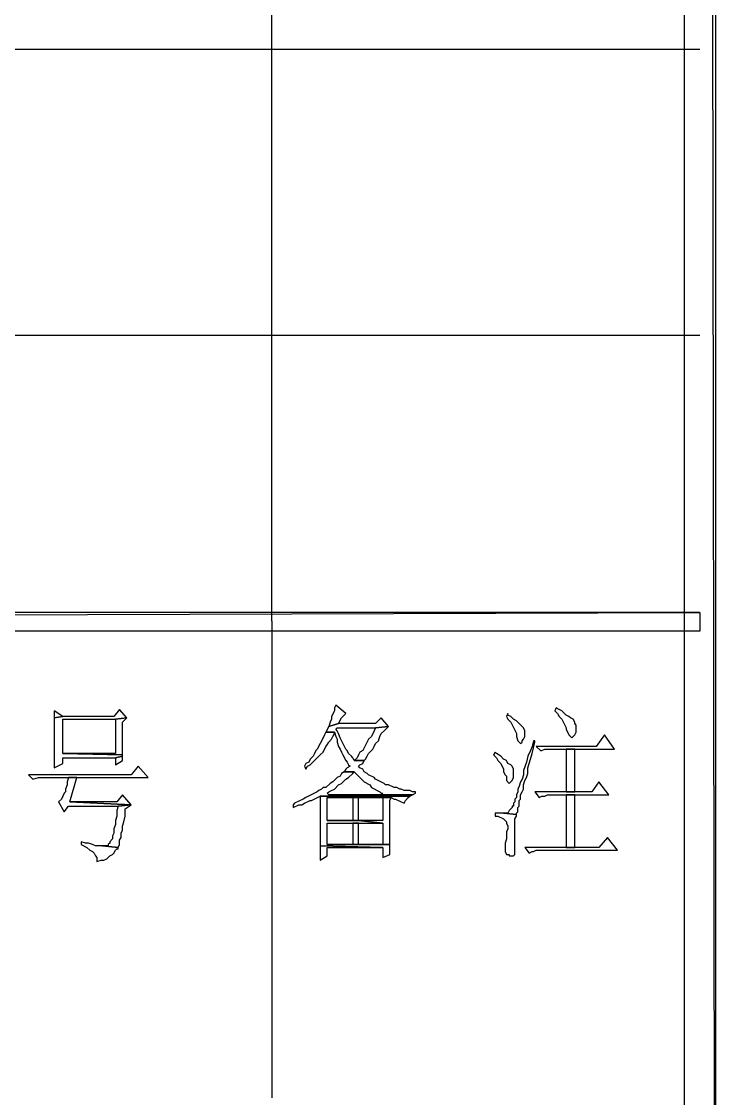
# Model space of a CAD drawing. Extents: x -15.4 to 0.8, y 0.3 to 11.8.
# Drawn here: x -0.316 to 0.09, y 1.055 to 1.686 of the extents above; entities that cross this region are included whole.
import ezdxf

# ---------------------------------------------------------------- set-up
doc = ezdxf.new("R2010")
doc.units = 0
doc.header["$MEASUREMENT"] = 0
doc.linetypes.add('AUSGEZOGEN', pattern=[0])
doc.layers.get('0').update_dxf_attribs({"linetype": 'AUSGEZOGEN'})

msp = doc.modelspace()

# ---------------------------------------------------------------- linework, layer by layer
for points in [[(0.09039, 0.7444), (0.07205, 11.4269), (0.07205, 11.4269), (0.09039, 11.44523), (0.09039, 0.7444)], [(0.07205, 0.76273), (0.09039, 0.7444), (0.09039, 0.7444), (0.07205, 11.4269), (0.07205, 0.76273)], [(-0.16961, 1.3344), (-0.16961, 2.6744)], [(-3.26878, 1.6694), (0.08122, 1.6694)], [(-3.26878, 1.5019), (0.08122, 1.5019)], [(-3.26878, 1.3394), (-3.26878, 1.32856), (-3.26878, 1.32856), (0.08122, 1.3394), (-3.26878, 1.3394)], [(-3.26878, 1.32856), (0.08122, 1.3394), (0.08122, 1.3394), (0.08122, 1.32856), (-3.26878, 1.32856)], [(-0.16961, 1.3344), (-0.16961, 1.05523)], [(-0.25878, 1.28273), (-0.26211, 1.27856), (-0.26211, 1.27856), (-0.29211, 1.27856), (-0.29211, 1.27856), (-0.29711, 1.27773), (-0.29711, 1.27773), (-0.29711, 1.24856), (-0.29711, 1.24856), (-0.29211, 1.25106), (-0.29211, 1.25106), (-0.29211, 1.2544), (-0.29211, 1.2544), (-0.26128, 1.2544), (-0.26128, 1.2544), (-0.25711, 1.25523), (-0.25711, 1.25523), (-0.25711, 1.25606), (-0.25711, 1.25606), (-0.29211, 1.2569), (-0.29211, 1.2569), (-0.29211, 1.2769), (-0.29211, 1.2769), (-0.26128, 1.2769), (-0.26128, 1.2769), (-0.25461, 1.27773), (-0.25878, 1.28273)], [(-0.29711, 1.2819), (-0.29711, 1.27773), (-0.29711, 1.27773), (-0.29211, 1.27856), (-0.29711, 1.2819)], [(-0.13211, 1.28523), (-0.13295, 1.28356), (-0.13295, 1.28356), (-0.13295, 1.2819), (-0.13295, 1.2819), (-0.13461, 1.27856), (-0.13461, 1.27856), (-0.13461, 1.2769), (-0.13461, 1.2769), (-0.13545, 1.27523), (-0.13545, 1.27523), (-0.13628, 1.27273), (-0.13628, 1.27273), (-0.13045, 1.2744), (-0.13045, 1.2744), (-0.12878, 1.27773), (-0.12878, 1.27773), (-0.12628, 1.28023), (-0.13211, 1.28523)], [(-0.00295, 1.28356), (-0.00378, 1.2819), (-0.00378, 1.2819), (-0.00211, 1.28023), (-0.00211, 1.28023), (-0.00128, 1.27856), (-0.00128, 1.27856), (0.00039, 1.2769), (0.00039, 1.2769), (0.00289, 1.2719), (0.00289, 1.2719), (0.00289, 1.27106), (0.00289, 1.27106), (0.00455, 1.26773), (0.00455, 1.26773), (0.00539, 1.2669), (0.00539, 1.2669), (0.00622, 1.26606), (0.00622, 1.26606), (0.00705, 1.2669), (0.00705, 1.2669), (0.00789, 1.26773), (0.00789, 1.26773), (0.00872, 1.2694), (0.00872, 1.2694), (0.00872, 1.27356), (0.00872, 1.27356), (0.00789, 1.2744), (0.00789, 1.2744), (0.00789, 1.27523), (0.00789, 1.27523), (0.00705, 1.2769), (0.00705, 1.2769), (0.00539, 1.27773), (0.00539, 1.27773), (0.00455, 1.27856), (0.00455, 1.27856), (0.00289, 1.2794), (0.00289, 1.2794), (0.00039, 1.2819), (0.00039, 1.2819), (-0.00128, 1.28273), (-0.00295, 1.28356)], [(-0.25461, 1.27773), (-0.26128, 1.2769), (-0.26128, 1.2769), (-0.26128, 1.2569), (-0.26128, 1.2569), (-0.29211, 1.2569), (-0.29211, 1.2569), (-0.25711, 1.25606), (-0.25711, 1.25606), (-0.25711, 1.27523), (-0.25461, 1.27773)], [(-0.10545, 1.27773), (-0.10878, 1.2744), (-0.10878, 1.2744), (-0.13045, 1.2744), (-0.13045, 1.2744), (-0.13628, 1.27273), (-0.13628, 1.27273), (-0.13795, 1.2694), (-0.13795, 1.2694), (-0.13295, 1.2694), (-0.13295, 1.2694), (-0.13211, 1.2669), (-0.13211, 1.2669), (-0.13128, 1.26523), (-0.13128, 1.26523), (-0.13128, 1.26356), (-0.13128, 1.26356), (-0.13045, 1.26106), (-0.13045, 1.26106), (-0.12961, 1.2594), (-0.12961, 1.2594), (-0.12878, 1.25773), (-0.12878, 1.25773), (-0.12795, 1.25606), (-0.12795, 1.25606), (-0.12628, 1.25273), (-0.12628, 1.25273), (-0.12545, 1.2519), (-0.12545, 1.2519), (-0.12461, 1.25023), (-0.12461, 1.25023), (-0.12378, 1.2494), (-0.12378, 1.2494), (-0.12545, 1.24856), (-0.12545, 1.24856), (-0.12628, 1.24773), (-0.12628, 1.24773), (-0.12711, 1.24606), (-0.12711, 1.24606), (-0.12128, 1.24606), (-0.12128, 1.24606), (-0.12045, 1.24523), (-0.12045, 1.24523), (-0.11545, 1.24023), (-0.11545, 1.24023), (-0.11211, 1.23856), (-0.11211, 1.23856), (-0.11128, 1.2369), (-0.11128, 1.2369), (-0.10628, 1.2344), (-0.10628, 1.2344), (-0.10545, 1.23356), (-0.10545, 1.23356), (-0.10461, 1.23356), (-0.10461, 1.23356), (-0.10545, 1.23273), (-0.10545, 1.23273), (-0.13628, 1.23273), (-0.13628, 1.23273), (-0.08711, 1.23273), (-0.08711, 1.23273), (-0.08545, 1.23356), (-0.08545, 1.23356), (-0.08545, 1.2344), (-0.08545, 1.2344), (-0.08711, 1.2344), (-0.08711, 1.2344), (-0.08878, 1.23523), (-0.08878, 1.23523), (-0.09211, 1.23523), (-0.09211, 1.23523), (-0.09378, 1.23606), (-0.09378, 1.23606), (-0.09461, 1.23606), (-0.09461, 1.23606), (-0.09628, 1.2369), (-0.09628, 1.2369), (-0.09795, 1.2369), (-0.09795, 1.2369), (-0.10128, 1.23856), (-0.10128, 1.23856), (-0.10295, 1.23856), (-0.10295, 1.23856), (-0.10378, 1.2394), (-0.10378, 1.2394), (-0.10878, 1.2419), (-0.10878, 1.2419), (-0.10961, 1.24273), (-0.10961, 1.24273), (-0.11295, 1.2444), (-0.11295, 1.2444), (-0.11378, 1.24523), (-0.11378, 1.24523), (-0.11545, 1.24606), (-0.11545, 1.24606), (-0.11628, 1.24773), (-0.11628, 1.24773), (-0.11795, 1.24856), (-0.11795, 1.24856), (-0.11878, 1.2494), (-0.11878, 1.2494), (-0.11795, 1.25023), (-0.11795, 1.25023), (-0.11628, 1.25106), (-0.11628, 1.25106), (-0.11545, 1.25273), (-0.11545, 1.25273), (-0.12128, 1.25273), (-0.12128, 1.25273), (-0.12211, 1.2544), (-0.12211, 1.2544), (-0.12295, 1.25523), (-0.12295, 1.25523), (-0.12461, 1.2569), (-0.12461, 1.2569), (-0.12545, 1.25856), (-0.12545, 1.25856), (-0.12628, 1.2594), (-0.12628, 1.2594), (-0.12961, 1.26606), (-0.12961, 1.26606), (-0.13045, 1.26856), (-0.13045, 1.26856), (-0.13128, 1.27023), (-0.13128, 1.27023), (-0.13211, 1.27106), (-0.13211, 1.27106), (-0.13128, 1.2719), (-0.13128, 1.2719), (-0.10878, 1.2719), (-0.10878, 1.2719), (-0.10128, 1.27273), (-0.10545, 1.27773)], [(-0.03128, 1.28023), (-0.03211, 1.27856), (-0.03211, 1.27856), (-0.03128, 1.2769), (-0.03128, 1.2769), (-0.02961, 1.27523), (-0.02961, 1.27523), (-0.02628, 1.26856), (-0.02628, 1.26856), (-0.02628, 1.2669), (-0.02628, 1.2669), (-0.02545, 1.2644), (-0.02545, 1.2644), (-0.02378, 1.26273), (-0.02378, 1.26273), (-0.02295, 1.26356), (-0.02295, 1.26356), (-0.02295, 1.2644), (-0.02295, 1.2644), (-0.02211, 1.26523), (-0.02211, 1.26523), (-0.02128, 1.2669), (-0.02128, 1.2669), (-0.02128, 1.27023), (-0.02128, 1.27023), (-0.02211, 1.2719), (-0.02211, 1.2719), (-0.02461, 1.2744), (-0.02461, 1.2744), (-0.02628, 1.27606), (-0.02628, 1.27606), (-0.02795, 1.2769), (-0.02795, 1.2769), (-0.02961, 1.27856), (-0.02961, 1.27856), (-0.03128, 1.2794), (-0.03128, 1.28023)], [(-0.13795, 1.2694), (-0.13878, 1.26773), (-0.13878, 1.26773), (-0.13961, 1.26606), (-0.13961, 1.26606), (-0.14295, 1.2594), (-0.14295, 1.2594), (-0.14378, 1.25856), (-0.14378, 1.25856), (-0.14461, 1.2569), (-0.14461, 1.2569), (-0.14545, 1.25523), (-0.14545, 1.25523), (-0.14711, 1.25356), (-0.14711, 1.25356), (-0.14795, 1.2519), (-0.14795, 1.2519), (-0.14961, 1.25106), (-0.14961, 1.25106), (-0.15045, 1.2494), (-0.15045, 1.2494), (-0.14961, 1.24773), (-0.14961, 1.24773), (-0.14878, 1.2494), (-0.14878, 1.2494), (-0.14711, 1.25023), (-0.14711, 1.25023), (-0.14128, 1.25606), (-0.14128, 1.25606), (-0.13961, 1.25773), (-0.13961, 1.25773), (-0.13795, 1.26106), (-0.13795, 1.26106), (-0.13711, 1.2619), (-0.13711, 1.2619), (-0.13628, 1.26356), (-0.13628, 1.26356), (-0.13461, 1.26523), (-0.13461, 1.26523), (-0.13378, 1.2669), (-0.13378, 1.2669), (-0.13295, 1.26856), (-0.13295, 1.26856), (-0.13295, 1.2694), (-0.13795, 1.2694)], [(-0.10128, 1.27273), (-0.10878, 1.2719), (-0.10878, 1.2719), (-0.10961, 1.27023), (-0.10961, 1.27023), (-0.11128, 1.2669), (-0.11128, 1.2669), (-0.11295, 1.26523), (-0.11295, 1.26523), (-0.11628, 1.25856), (-0.11628, 1.25856), (-0.11795, 1.25773), (-0.11795, 1.25773), (-0.11878, 1.25606), (-0.11878, 1.25606), (-0.11961, 1.2544), (-0.11961, 1.2544), (-0.12128, 1.25273), (-0.12128, 1.25273), (-0.11545, 1.25273), (-0.11545, 1.25273), (-0.11461, 1.25356), (-0.11461, 1.25356), (-0.11378, 1.25523), (-0.11378, 1.25523), (-0.11295, 1.2569), (-0.11295, 1.2569), (-0.11045, 1.2594), (-0.11045, 1.2594), (-0.10961, 1.26106), (-0.10961, 1.26106), (-0.10878, 1.26273), (-0.10878, 1.26273), (-0.10711, 1.2644), (-0.10711, 1.2644), (-0.10628, 1.2669), (-0.10628, 1.2669), (-0.10545, 1.26856), (-0.10545, 1.26856), (-0.10378, 1.27023), (-0.10128, 1.27273)], [(-0.01628, 1.2644), (-0.01711, 1.26106), (-0.01711, 1.26106), (-0.01795, 1.25856), (-0.01795, 1.25856), (-0.01961, 1.25523), (-0.01961, 1.25523), (-0.02045, 1.2519), (-0.02045, 1.2519), (-0.02211, 1.2469), (-0.02211, 1.2469), (-0.02211, 1.2444), (-0.02211, 1.2444), (-0.02295, 1.2419), (-0.02295, 1.2419), (-0.02378, 1.24023), (-0.02378, 1.24023), (-0.02461, 1.23773), (-0.02461, 1.23773), (-0.02545, 1.23606), (-0.02545, 1.23606), (-0.02545, 1.2344), (-0.02545, 1.2344), (-0.02628, 1.23273), (-0.02628, 1.23273), (-0.02628, 1.23106), (-0.02628, 1.23106), (-0.02711, 1.23023), (-0.02711, 1.23023), (-0.02711, 1.22856), (-0.02711, 1.22856), (-0.02795, 1.22773), (-0.02795, 1.22773), (-0.02795, 1.22606), (-0.02795, 1.22606), (-0.02878, 1.22606), (-0.02878, 1.22606), (-0.02878, 1.22523), (-0.02878, 1.22523), (-0.03045, 1.22356), (-0.03045, 1.22356), (-0.03128, 1.2219), (-0.03128, 1.2219), (-0.03378, 1.2219), (-0.03378, 1.2219), (-0.02628, 1.22106), (-0.02628, 1.22106), (-0.02628, 1.2219), (-0.02628, 1.2219), (-0.02545, 1.22273), (-0.02545, 1.22273), (-0.02545, 1.22523), (-0.02545, 1.22523), (-0.02461, 1.22606), (-0.02461, 1.22606), (-0.02461, 1.2294), (-0.02461, 1.2294), (-0.02378, 1.23023), (-0.02378, 1.23023), (-0.02378, 1.23273), (-0.02378, 1.23273), (-0.02295, 1.2344), (-0.02295, 1.2344), (-0.02211, 1.23606), (-0.02211, 1.23606), (-0.02211, 1.23856), (-0.02211, 1.23856), (-0.02128, 1.24106), (-0.02128, 1.24106), (-0.02045, 1.24273), (-0.02045, 1.24273), (-0.01961, 1.24523), (-0.01961, 1.24523), (-0.01961, 1.24856), (-0.01961, 1.24856), (-0.01795, 1.25356), (-0.01795, 1.25356), (-0.01711, 1.2569), (-0.01711, 1.2569), (-0.01545, 1.26356), (-0.01545, 1.26356), (-0.01545, 1.2644), (-0.01628, 1.2644)], [(0.02539, 1.26773), (0.02039, 1.26106), (0.02039, 1.26106), (-0.01461, 1.26106), (-0.01461, 1.26106), (-0.01211, 1.25856), (-0.01211, 1.25856), (-0.01128, 1.25856), (-0.01128, 1.25856), (-0.00961, 1.2594), (-0.00961, 1.2594), (0.03122, 1.2594), (0.02539, 1.26773)], [(-0.03878, 1.25773), (-0.03961, 1.25606), (-0.03961, 1.25606), (-0.03795, 1.2544), (-0.03795, 1.2544), (-0.03711, 1.25273), (-0.03711, 1.25273), (-0.03545, 1.25106), (-0.03545, 1.25106), (-0.03378, 1.24773), (-0.03378, 1.24773), (-0.03378, 1.24606), (-0.03378, 1.24606), (-0.03295, 1.2444), (-0.03295, 1.2444), (-0.03211, 1.24356), (-0.03211, 1.24356), (-0.03211, 1.24106), (-0.03211, 1.24106), (-0.03045, 1.2394), (-0.03045, 1.2394), (-0.02878, 1.24106), (-0.02878, 1.24106), (-0.02795, 1.24273), (-0.02795, 1.24273), (-0.02795, 1.24773), (-0.02795, 1.24773), (-0.02878, 1.2494), (-0.02878, 1.2494), (-0.02961, 1.25023), (-0.02961, 1.25023), (-0.03128, 1.25106), (-0.03128, 1.25106), (-0.03211, 1.25273), (-0.03211, 1.25273), (-0.03378, 1.25356), (-0.03378, 1.25356), (-0.03545, 1.25523), (-0.03545, 1.25523), (-0.03795, 1.2569), (-0.03878, 1.25773)], [(0.00789, 1.2344), (0.00789, 1.2594), (0.00789, 1.2594), (0.00289, 1.2594), (0.00289, 1.2594), (0.00289, 1.2344), (0.00289, 1.2344), (0.00789, 1.2344), (0.00789, 1.2344)], [(-0.24795, 1.2494), (-0.25211, 1.2444), (-0.25211, 1.2444), (-0.31211, 1.2444), (-0.31211, 1.2444), (-0.30961, 1.2419), (-0.30961, 1.2419), (-0.30628, 1.24273), (-0.30628, 1.24273), (-0.24211, 1.24273), (-0.24795, 1.2494)], [(-0.25711, 1.25523), (-0.26128, 1.2544), (-0.26128, 1.2544), (-0.26128, 1.25023), (-0.26128, 1.25023), (-0.25711, 1.25273), (-0.25711, 1.25273), (-0.25711, 1.25356), (-0.25711, 1.25523)], [(-0.12711, 1.24606), (-0.12878, 1.24523), (-0.12878, 1.24523), (-0.12961, 1.24356), (-0.12961, 1.24356), (-0.13128, 1.24273), (-0.13128, 1.24273), (-0.13378, 1.24023), (-0.13378, 1.24023), (-0.13545, 1.2394), (-0.13545, 1.2394), (-0.13795, 1.2369), (-0.13795, 1.2369), (-0.13961, 1.2369), (-0.13961, 1.2369), (-0.14045, 1.23606), (-0.14045, 1.23606), (-0.14211, 1.23523), (-0.14211, 1.23523), (-0.14295, 1.2344), (-0.14295, 1.2344), (-0.14961, 1.23106), (-0.14961, 1.23106), (-0.15128, 1.23023), (-0.15128, 1.23023), (-0.15628, 1.22773), (-0.15628, 1.22773), (-0.15711, 1.2269), (-0.15711, 1.2269), (-0.15711, 1.22523), (-0.15711, 1.22523), (-0.15378, 1.2269), (-0.15378, 1.2269), (-0.15211, 1.2269), (-0.15211, 1.2269), (-0.15045, 1.22773), (-0.15045, 1.22773), (-0.14711, 1.2294), (-0.14711, 1.2294), (-0.14628, 1.2294), (-0.14628, 1.2294), (-0.14128, 1.2319), (-0.14128, 1.2319), (-0.08878, 1.2319), (-0.08878, 1.2319), (-0.08711, 1.23273), (-0.08711, 1.23273), (-0.13628, 1.23273), (-0.13628, 1.23273), (-0.13711, 1.23356), (-0.13711, 1.23356), (-0.13628, 1.2344), (-0.13628, 1.2344), (-0.13461, 1.23523), (-0.13461, 1.23523), (-0.13295, 1.23606), (-0.13295, 1.23606), (-0.13045, 1.23856), (-0.13045, 1.23856), (-0.12878, 1.2394), (-0.12878, 1.2394), (-0.12628, 1.2419), (-0.12628, 1.2419), (-0.12461, 1.24273), (-0.12461, 1.24273), (-0.12211, 1.24523), (-0.12211, 1.24523), (-0.12128, 1.24606), (-0.12711, 1.24606)], [(-0.28378, 1.24273), (-0.28878, 1.24273), (-0.28878, 1.24273), (-0.28961, 1.24023), (-0.28961, 1.24023), (-0.28961, 1.23856), (-0.28961, 1.23856), (-0.29045, 1.23606), (-0.29045, 1.23606), (-0.29045, 1.2344), (-0.29045, 1.2344), (-0.29128, 1.23356), (-0.29128, 1.23356), (-0.29295, 1.23023), (-0.29295, 1.23023), (-0.29461, 1.22856), (-0.29461, 1.22856), (-0.29128, 1.22273), (-0.29128, 1.22273), (-0.28878, 1.22606), (-0.28878, 1.22606), (-0.25961, 1.22606), (-0.25961, 1.22606), (-0.25211, 1.2269), (-0.25211, 1.2269), (-0.28795, 1.22856), (-0.28378, 1.24273)], [(0.02205, 1.24023), (0.01789, 1.2344), (0.01789, 1.2344), (-0.01545, 1.2344), (-0.01545, 1.2344), (-0.01295, 1.23106), (-0.01295, 1.23106), (-0.01128, 1.2319), (-0.01128, 1.2319), (-0.00961, 1.2319), (-0.00961, 1.2319), (-0.00795, 1.23273), (-0.00795, 1.23273), (0.02789, 1.23273), (0.02205, 1.24023)], [(-0.25711, 1.23273), (-0.26045, 1.22856), (-0.26045, 1.22856), (-0.28795, 1.22856), (-0.28795, 1.22856), (-0.25211, 1.2269), (-0.25711, 1.23273)], [(-0.14128, 1.2319), (-0.14128, 1.20273), (-0.14128, 1.20273), (-0.10461, 1.2019), (-0.10461, 1.2019), (-0.10461, 1.19606), (-0.10461, 1.19606), (-0.10045, 1.19773), (-0.10045, 1.19773), (-0.10045, 1.20356), (-0.10045, 1.20356), (-0.13711, 1.20356), (-0.13711, 1.20356), (-0.13711, 1.21606), (-0.13711, 1.21606), (-0.10461, 1.21606), (-0.10461, 1.21606), (-0.11878, 1.21773), (-0.11878, 1.21773), (-0.13711, 1.21773), (-0.13711, 1.21773), (-0.13711, 1.23106), (-0.13711, 1.23106), (-0.09961, 1.23106), (-0.14128, 1.2319)], [(-0.08878, 1.2319), (-0.14128, 1.2319), (-0.14128, 1.2319), (-0.09961, 1.23106), (-0.09961, 1.23106), (-0.09795, 1.23023), (-0.09795, 1.23023), (-0.09711, 1.23023), (-0.09711, 1.23023), (-0.09211, 1.22773), (-0.09211, 1.22773), (-0.09128, 1.2294), (-0.09128, 1.2294), (-0.08961, 1.23106), (-0.08878, 1.2319)], [(-0.12211, 1.23106), (-0.12211, 1.21773), (-0.12211, 1.21773), (-0.13711, 1.21773), (-0.13711, 1.21773), (-0.11878, 1.21773), (-0.11878, 1.21773), (-0.11878, 1.23106), (-0.11878, 1.23106), (-0.10461, 1.23106), (-0.12211, 1.23106)], [(-0.09961, 1.23106), (-0.12211, 1.23106), (-0.12211, 1.23106), (-0.10461, 1.23106), (-0.10461, 1.23106), (-0.10461, 1.21773), (-0.10461, 1.21773), (-0.11878, 1.21773), (-0.11878, 1.21773), (-0.10461, 1.21606), (-0.10461, 1.21606), (-0.10461, 1.20356), (-0.10461, 1.20356), (-0.11878, 1.20356), (-0.11878, 1.20356), (-0.10045, 1.20356), (-0.10045, 1.20356), (-0.10045, 1.2294), (-0.09961, 1.23106)], [(0.00789, 1.2019), (0.00789, 1.23273), (0.00789, 1.23273), (0.00289, 1.23273), (0.00289, 1.23273), (0.00289, 1.2019), (0.00289, 1.2019), (0.00789, 1.2019), (0.00789, 1.2019)], [(-0.25211, 1.2269), (-0.25961, 1.22606), (-0.25961, 1.22606), (-0.26045, 1.22356), (-0.26045, 1.22356), (-0.26045, 1.22023), (-0.26045, 1.22023), (-0.26128, 1.21773), (-0.26128, 1.21773), (-0.26128, 1.21523), (-0.26128, 1.21523), (-0.26211, 1.21273), (-0.26211, 1.21273), (-0.26211, 1.21023), (-0.26211, 1.21023), (-0.26295, 1.20856), (-0.26295, 1.20856), (-0.26295, 1.2069), (-0.26295, 1.2069), (-0.26461, 1.20523), (-0.26461, 1.20523), (-0.26461, 1.2044), (-0.26461, 1.2044), (-0.26545, 1.20356), (-0.26545, 1.20356), (-0.26545, 1.20273), (-0.26545, 1.20273), (-0.26878, 1.20273), (-0.26878, 1.20273), (-0.25961, 1.2019), (-0.25961, 1.2019), (-0.25878, 1.20356), (-0.25878, 1.20356), (-0.25878, 1.20606), (-0.25878, 1.20606), (-0.25795, 1.20773), (-0.25795, 1.20773), (-0.25795, 1.21023), (-0.25795, 1.21023), (-0.25711, 1.2119), (-0.25711, 1.2119), (-0.25711, 1.2144), (-0.25711, 1.2144), (-0.25628, 1.2169), (-0.25628, 1.2169), (-0.25545, 1.22023), (-0.25545, 1.22023), (-0.25545, 1.2244), (-0.25211, 1.2269)], [(-0.03878, 1.2219), (-0.03878, 1.22023), (-0.03878, 1.22023), (-0.03711, 1.22023), (-0.03711, 1.22023), (-0.03378, 1.21856), (-0.03378, 1.21856), (-0.03211, 1.2169), (-0.03211, 1.2169), (-0.03211, 1.21606), (-0.03211, 1.21606), (-0.03128, 1.2144), (-0.03128, 1.2144), (-0.03128, 1.21273), (-0.03128, 1.21273), (-0.03211, 1.21106), (-0.03211, 1.21106), (-0.03211, 1.2069), (-0.03211, 1.2069), (-0.03295, 1.2044), (-0.03295, 1.2044), (-0.03295, 1.1994), (-0.03295, 1.1994), (-0.03211, 1.19773), (-0.03211, 1.19773), (-0.03045, 1.19773), (-0.03045, 1.19773), (-0.03045, 1.1969), (-0.03045, 1.1969), (-0.02795, 1.1969), (-0.02795, 1.1969), (-0.02711, 1.19773), (-0.02711, 1.19773), (-0.02711, 1.21856), (-0.02711, 1.21856), (-0.02628, 1.22023), (-0.02628, 1.22023), (-0.02628, 1.22106), (-0.02628, 1.22106), (-0.03378, 1.2219), (-0.03378, 1.2219), (-0.03795, 1.2219), (-0.03878, 1.2219)], [(-0.11878, 1.21606), (-0.12211, 1.21606), (-0.12211, 1.21606), (-0.12211, 1.20356), (-0.12211, 1.20356), (-0.13711, 1.20356), (-0.13711, 1.20356), (-0.11878, 1.20356), (-0.11878, 1.21606)], [(-0.28128, 1.20523), (-0.28128, 1.20356), (-0.28128, 1.20356), (-0.27795, 1.2019), (-0.27795, 1.2019), (-0.27628, 1.20023), (-0.27628, 1.20023), (-0.27461, 1.1994), (-0.27461, 1.1994), (-0.27378, 1.19856), (-0.27378, 1.19856), (-0.27295, 1.1969), (-0.27295, 1.1969), (-0.27211, 1.19606), (-0.27211, 1.19606), (-0.27211, 1.19356), (-0.27211, 1.19356), (-0.26961, 1.1944), (-0.26961, 1.1944), (-0.26795, 1.1944), (-0.26795, 1.1944), (-0.26628, 1.19523), (-0.26628, 1.19523), (-0.26461, 1.1969), (-0.26461, 1.1969), (-0.26295, 1.19773), (-0.26295, 1.19773), (-0.26211, 1.19856), (-0.26211, 1.19856), (-0.26128, 1.20023), (-0.26128, 1.20023), (-0.26045, 1.20106), (-0.26045, 1.20106), (-0.25961, 1.20106), (-0.25961, 1.20106), (-0.25961, 1.2019), (-0.25961, 1.2019), (-0.26878, 1.20273), (-0.26878, 1.20273), (-0.27295, 1.20273), (-0.27295, 1.20273), (-0.27461, 1.20356), (-0.27461, 1.20356), (-0.27711, 1.2044), (-0.27711, 1.2044), (-0.27878, 1.2044), (-0.28128, 1.20523)], [(0.02705, 1.20773), (0.02205, 1.2019), (0.02205, 1.2019), (-0.02128, 1.2019), (-0.02128, 1.2019), (-0.01878, 1.19856), (-0.01878, 1.19856), (-0.01711, 1.1994), (-0.01711, 1.1994), (-0.01628, 1.1994), (-0.01628, 1.1994), (-0.01461, 1.20023), (-0.01461, 1.20023), (0.03289, 1.20023), (0.02705, 1.20773)], [(-0.14128, 1.20273), (-0.14128, 1.1944), (-0.14128, 1.1944), (-0.13711, 1.1969), (-0.13711, 1.1969), (-0.13711, 1.2019), (-0.13711, 1.2019), (-0.10461, 1.2019), (-0.14128, 1.20273)]]:
    msp.add_lwpolyline(points)

doc.saveas('drawing.dxf')
